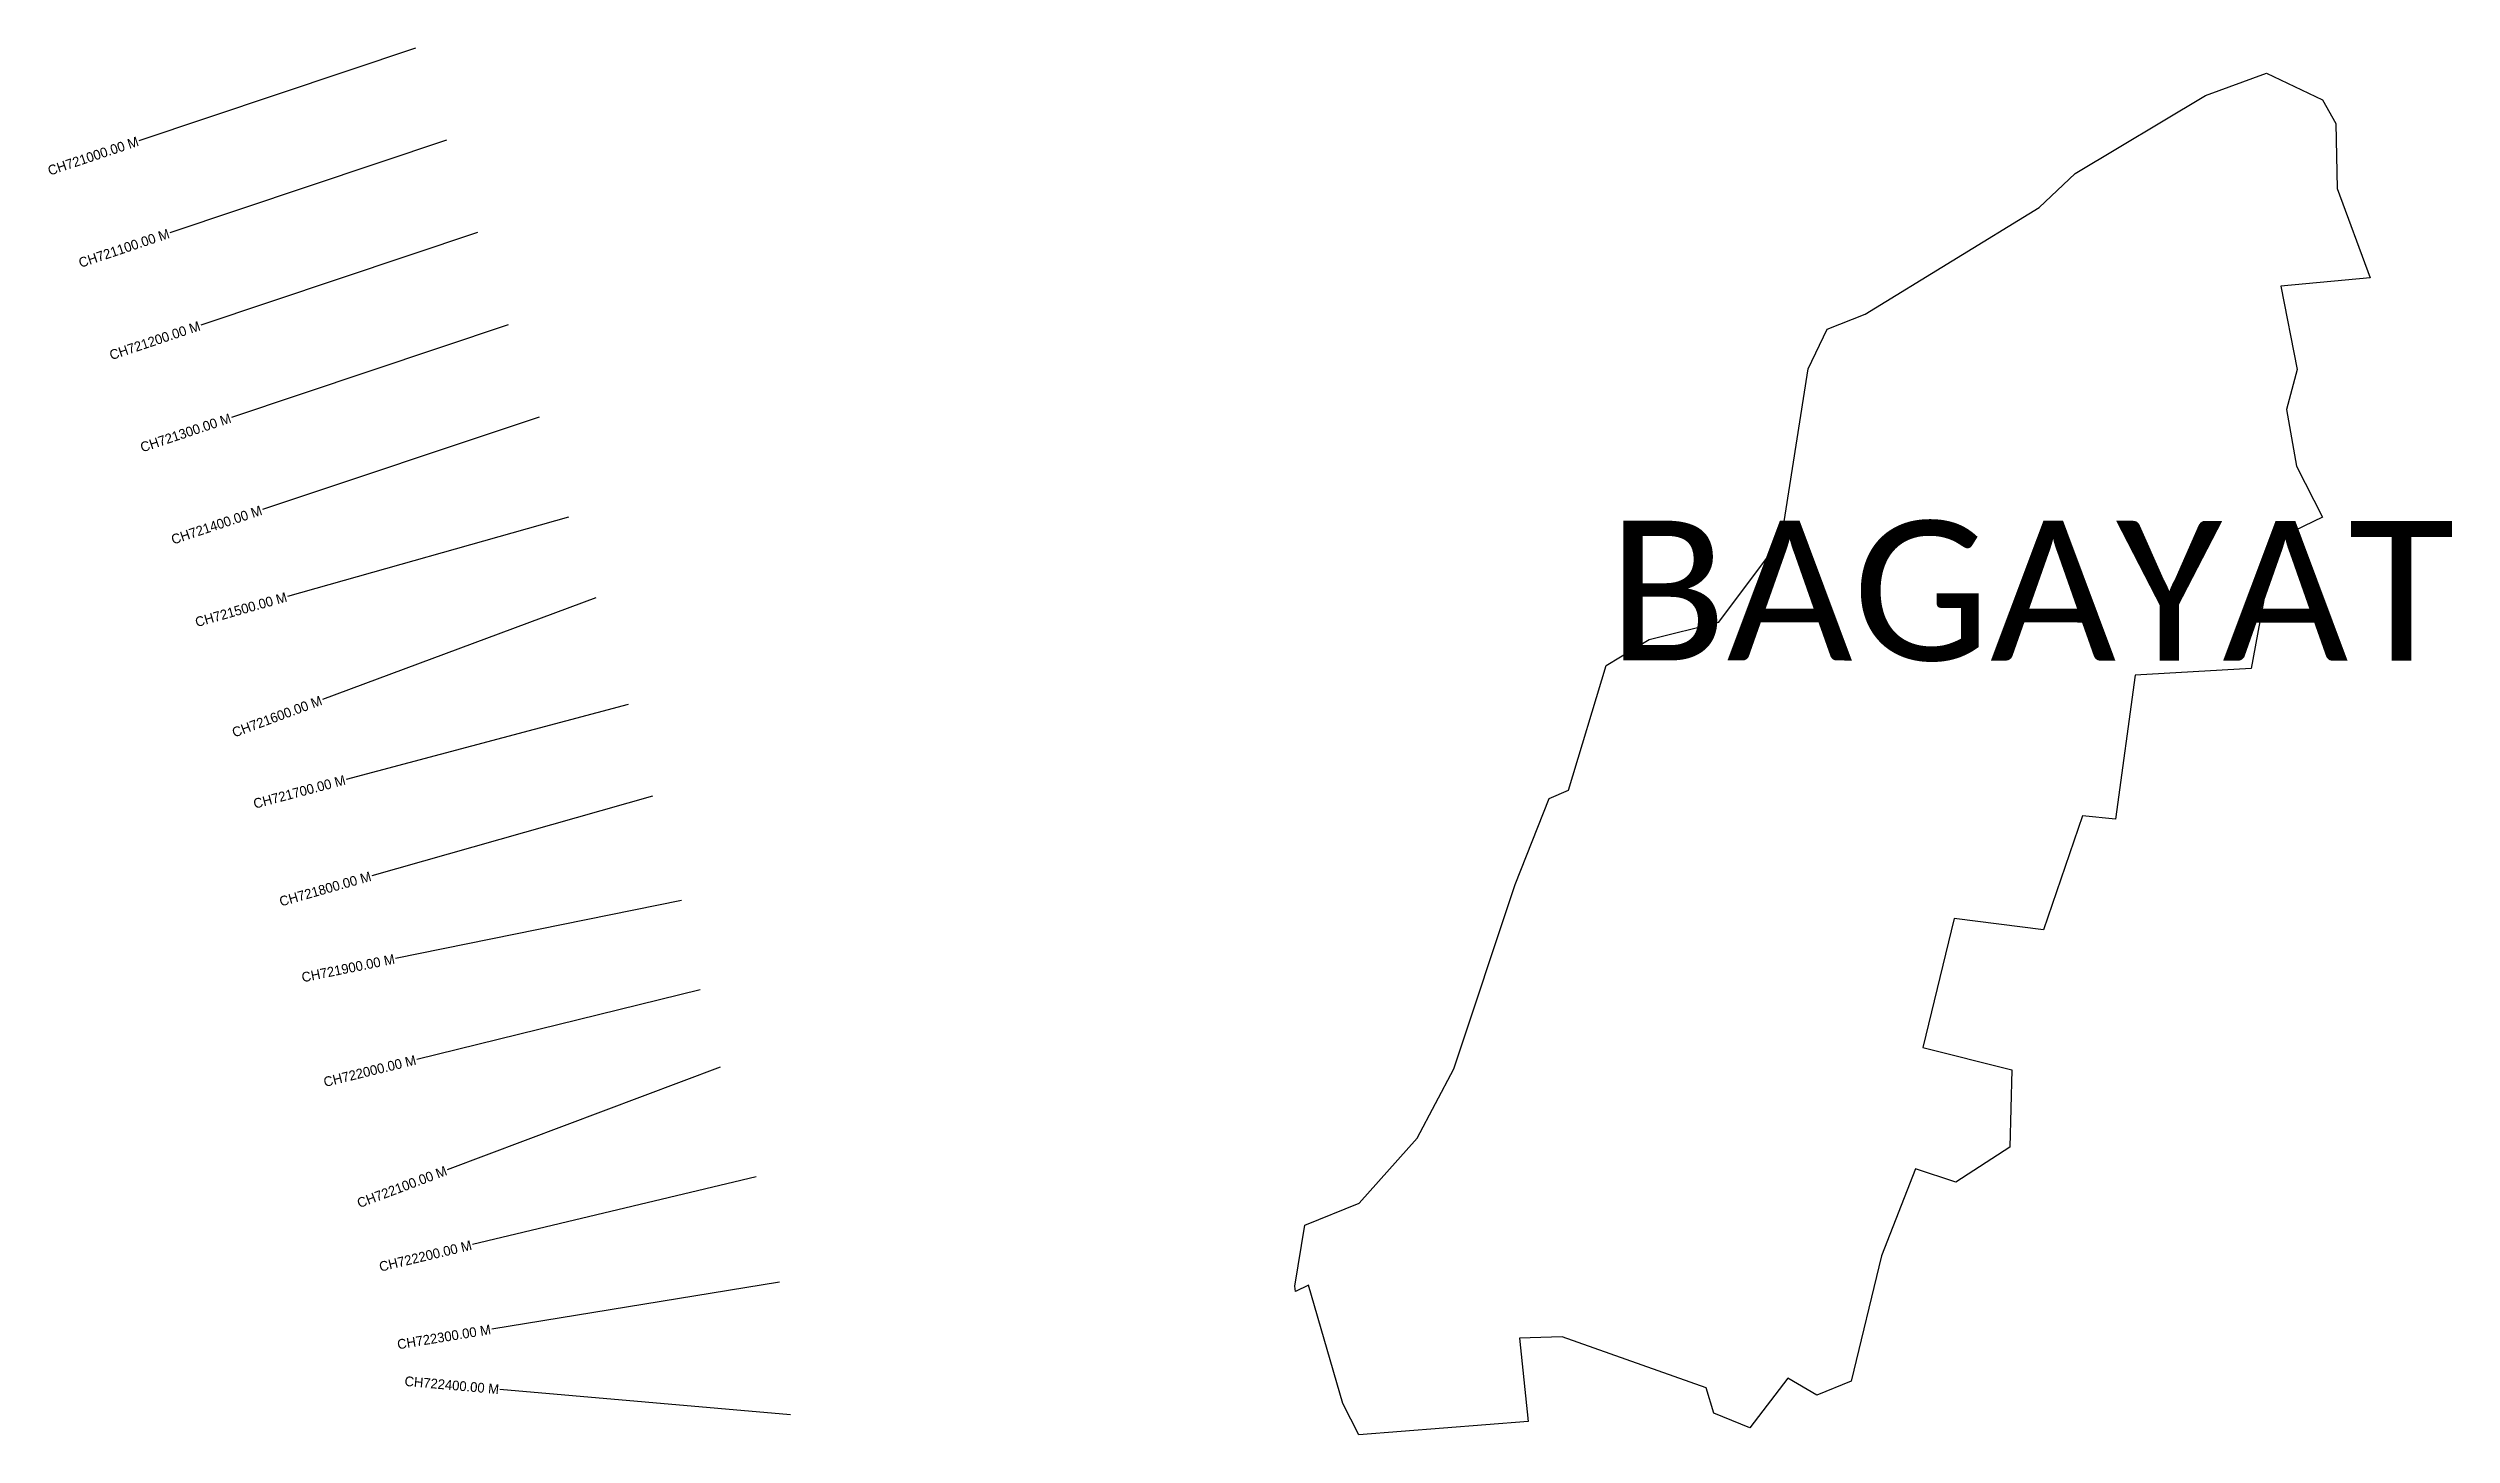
# Model space of a CAD drawing. Header units: metres. Extents: x 356229 to 358701, y 1743042 to 1744468.
import ezdxf
from ezdxf.enums import TextEntityAlignment as Align

# ---------------------------------------------------------------- set-up
doc = ezdxf.new("R2010")
doc.units = ezdxf.units.M
for name, color, linetype in [('CS', 134, 'Continuous'), ('CSMark', 6, 'Continuous'), ('village', 250, 'Continuous'), ('VILLAGE NAME', 250, 'Continuous')]:
    doc.layers.add(name, color=color, linetype=linetype)

msp = doc.modelspace()

# ---------------------------------------------------------------- linework, layer by layer
at = {"layer": 'CS'}
for p, q in [((356607.2, 1744467.9), (356322.7, 1744372.7)), ((356638.9, 1744373.1), (356354.4, 1744277.9)), ((356670.7, 1744278.2), (356386.2, 1744183)), ((356702.4, 1744183.4), (356417.9, 1744088.2)), ((356734.1, 1744088.6), (356449.6, 1743993.4)), ((356764.2, 1743985.8), (356475.5, 1743904.1)), ((356792.5, 1743902.6), (356511.3, 1743798.1)), ((356825.6, 1743793.2), (356535.7, 1743716.1)), ((356850.7, 1743699), (356562.1, 1743617.1)), ((356880.4, 1743591.6), (356586.4, 1743531.9)), ((356899.6, 1743499.6), (356608.3, 1743428.2)), ((356920.4, 1743420.3), (356639.6, 1743314.6)), ((356957.4, 1743307.6), (356665.6, 1743237.8)), ((356981.4, 1743199.4), (356685.4, 1743150.9)), ((356992.7, 1743062.7), (356693.9, 1743089))]:
    msp.add_line(p, q, dxfattribs=at)
at = {"layer": 'village', "color": 4}
msp.add_polyline3d([(358567.5, 1743985.6, 0), (358518.5, 1743962, 0), (358494.2, 1743830, 0), (358375.1, 1743823.4, 0), (358354.8, 1743675.3, 0), (358320.8, 1743678.5, 0), (358280.8, 1743561.3, 0), (358189.1, 1743573.1, 0), (358156.7, 1743440.6, 0), (358248.4, 1743417.6, 0), (358246.3, 1743338, 0), (358190.8, 1743302.2, 0), (358149.1, 1743315.8, 0), (358114.2, 1743226.2, 0), (358083.1, 1743097.4, 0), (358047.7, 1743082.9, 0), (358017.9, 1743100.5, 0), (357978.9, 1743049.4, 0), (357942, 1743064.5, 0), (357934, 1743090.6, 0), (357785.8, 1743142.9, 0), (357742.2, 1743141.7, 0), (357750.9, 1743055.9, 0), (357576.9, 1743042.2, 0), (357560.5, 1743074.6, 0), (357525.3, 1743196.1, 0), (357511.7, 1743189.8, 0), (357511.1, 1743195.1, 0), (357521.3, 1743257.9, 0), (357577.4, 1743280.6, 0), (357636.7, 1743347.1, 0), (357674.4, 1743418.4, 0), (357737.5, 1743608.2, 0), (357772.5, 1743696.3, 0), (357792.3, 1743704.9, 0), (357831.3, 1743833.1, 0), (357875.4, 1743860, 0), (357947.1, 1743877.8, 0), (358011.4, 1743963.9, 0), (358038.8, 1744138, 0), (358058.3, 1744178.8, 0), (358097.3, 1744194.4, 0), (358276.5, 1744304.1, 0), (358313.5, 1744339, 0), (358447.2, 1744419.2, 0), (358510, 1744442, 0), (358567.5, 1744414.7, 0), (358581.5, 1744390.5, 0), (358582.9, 1744323.7, 0), (358616.8, 1744231.6, 0), (358524.9, 1744223.3, 0), (358541.7, 1744137.4, 0), (358530.5, 1744096.3, 0), (358540.9, 1744038.1, 0), (358567.5, 1743985.6, 0)], close=True, dxfattribs=at)

# ---------------------------------------------------------------- texts
at = {"layer": 'CSMark'}
for s, rotation, p in [('CH721000.00 M', 18.4986, (356321.8, 1744372.4)), ('CH721100.00 M', 18.4986, (356353.5, 1744277.6)), ('CH721200.00 M', 18.4986, (356385.2, 1744182.7)), ('CH721300.00 M', 18.4986, (356416.9, 1744087.9)), ('CH721400.00 M', 18.4986, (356448.7, 1743993.1)), ('CH721500.00 M', 15.7926, (356474.5, 1743903.9)), ('CH721600.00 M', 20.3896, (356510.3, 1743797.7)), ('CH721700.00 M', 14.9049, (356534.7, 1743715.8)), ('CH721800.00 M', 15.8418, (356561.1, 1743616.8)), ('CH721900.00 M', 11.4746, (356585.5, 1743531.7)), ('CH722000.00 M', 13.7843, (356607.3, 1743427.9)), ('CH722100.00 M', 20.624, (356638.7, 1743314.3)), ('CH722200.00 M', 13.4564, (356664.6, 1743237.5)), ('CH722300.00 M', 9.291, (356684.4, 1743150.8)), ('CH722400.00 M', 354.9663, (356692.9, 1743089.1))]:
    msp.add_text(s, height=10, rotation=rotation, dxfattribs=at).set_placement(p, align=Align.MIDDLE_RIGHT)
at = {"layer": 'VILLAGE NAME', "insert": (357833.2, 1743982.1), "char_height": 143.7, "attachment_point": 1, "rotation": 359.9793}
msp.add_mtext_dynamic_manual_height_columns('{\\fCalibri|b0|i0|c0|p34;BAGAYAT}', width=1418, gutter_width=718.5, heights=[0], dxfattribs=at)

doc.saveas('drawing.dxf')
